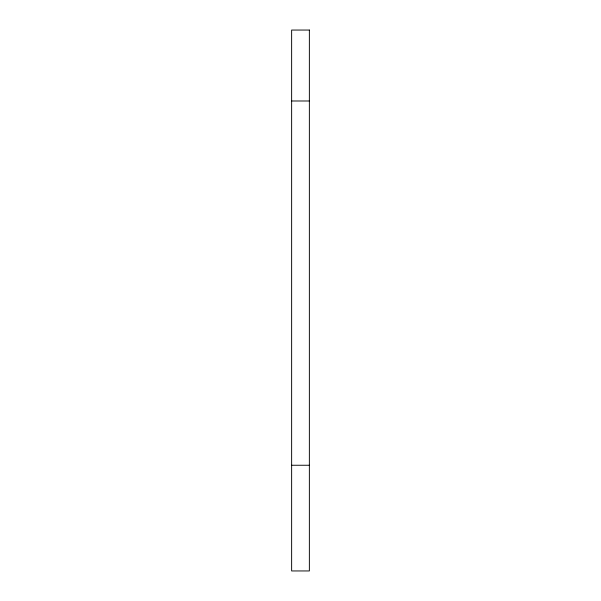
<?xml version="1.0" encoding="UTF-8"?>
<svg xmlns="http://www.w3.org/2000/svg" width="601" height="601" viewBox="0 0 601 601"><rect width="100%" height="100%" fill="white"/><g stroke="black" fill="none" stroke-linecap="round" stroke-linejoin="round"><path stroke-width="0.9" d="M291.635 100.991L309.365 100.991M291.635 465.249L309.365 465.249M309.365 30.05L291.635 30.05L291.635 570.95L309.365 570.95L309.365 30.05"/></g></svg>
